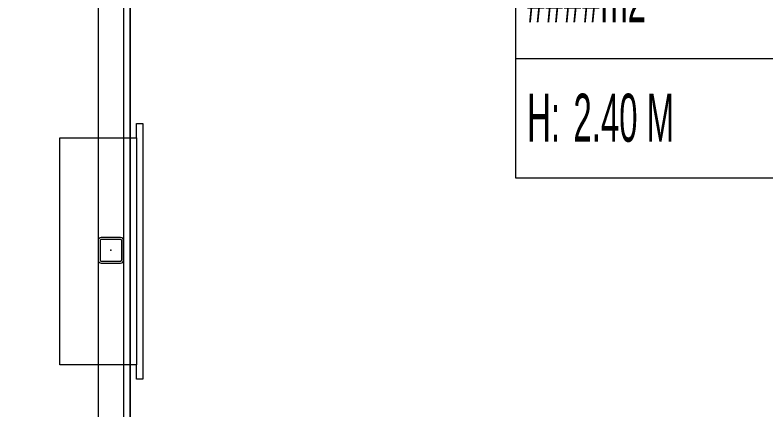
# Model space of a CAD drawing. Extents: x -2598 to 23780, y 0 to 8114.
# Drawn here: x 10229.5 to 10347, y 2084 to 2145.8 of the extents above; entities that cross this region are included whole.
import ezdxf
from ezdxf.enums import TextEntityAlignment as Align

# ---------------------------------------------------------------- set-up
doc = ezdxf.new("R2010")
doc.units = 0
doc.header["$LTSCALE"] = 25
doc.header["$MEASUREMENT"] = 0
doc.layers.get('0').update_dxf_attribs({"color": 9, "lineweight": 9})
for name, color, linetype, lineweight in [('05V', 9, 'Continuous', 9), ('06D', 9, 'Continuous', 9), ('10', 9, 'Continuous', 9), ('11', 9, 'Continuous', 9), ('21', 9, 'Continuous', 9), ('35', 9, 'Continuous', 9)]:
    doc.layers.add(name, color=color, linetype=linetype, lineweight=lineweight)
doc.styles.add('Arial', font='arial.ttf', dxfattribs={"height": 2.5})
doc.styles.add('MuuM_TEXT-STANDART', font='ARIALN.TTF')

# ---------------------------------------------------------------- blocks, each defined once
blk = doc.blocks.new('v-ak-kagıt kutusu-p-s')
blk.add_line((-177.5, -10), (177.5, -10))
blk.add_lwpolyline([(-200, 0), (200, 0), (200, -10), (177.5, -10), (177.5, -130), (-177.5, -130), (-177.5, -10), (-200, -10), (-200, 0)], close=True)
blk = doc.blocks.new('A$C74064896')
at = {"layer": '05V', "linetype": 'Continuous', "xscale": 0.0999999999985448, "yscale": 0.0999999999985448, "zscale": 0.0999999999985448, "rotation": 270}
blk.add_blockref('v-ak-kagıt kutusu-p-s', (-218, -121.18), dxfattribs=at)
blk = doc.blocks.new('0_roomno2-flat-2')
at = {"layer": '21'}
blk.add_lwpolyline([(96.88, -52.5), (0, -52.5), (0, 0), (96.88, 0)], close=True, dxfattribs=at)
for points in [[(0, -15), (96.88, -15)], [(40.62, -15), (40.62, -52.5)], [(59.38, -15), (59.38, -52.5)], [(78.12, -15), (78.12, -52.5)], [(0, -33.75), (40.62, -33.75)]]:
    blk.add_lwpolyline(points, dxfattribs=at)
at = {"layer": '21', "style": 'MuuM_TEXT-STANDART', "width": 0.6}
blk.add_text('H:', height=7.5, dxfattribs=at).set_placement((1.75, -43.04), align=Align.MIDDLE_LEFT)
at = {"layer": '21', "style": 'Arial'}
blk.add_attdef('ODANO', (0, 5.85), '', height=10, dxfattribs=at)
blk.add_attdef('MEKANADI', text='', height=10, dxfattribs=at).set_placement((1.75, -15), align=Align.BOTTOM_LEFT)
at = {"layer": '21', "style": 'MuuM_TEXT-STANDART', "width": 0.6}
for tag, p in [('YER01', (50, -22.5)), ('TAVAN01', (68.75, -22.5)), ('DUVAR01', (87.5, -22.5)), ('YER02', (50, -33.75)), ('TAVAN02', (68.75, -33.75)), ('DUVAR02', (87.5, -33.75)), ('YER03', (50, -45)), ('TAVAN03', (68.75, -45)), ('DUVAR03', (87.5, -45))]:
    blk.add_attdef(tag, text='', height=7.5, dxfattribs=at).set_placement(p, align=Align.MIDDLE_CENTER)
for tag, p in [('M2', (1.75, -24.38)), ('TEMIZTAVANYUKSEKLIGI', (9, -43.04))]:
    blk.add_attdef(tag, text='', height=7.5, dxfattribs=at).set_placement(p, align=Align.MIDDLE_LEFT)
blk = doc.blocks.new('Prf-40x40')
for points in [[(1.5, -2), (-1.5, -2, -0.414214), (-2, -1.5), (-2, 1.5, -0.414214), (-1.5, 2), (1.5, 2, -0.414214), (2, 1.5), (2, -1.5, -0.414214)], [(1.5, -1.7), (-1.5, -1.7, -0.414214), (-1.7, -1.5), (-1.7, 1.5, -0.414214), (-1.5, 1.7), (1.5, 1.7, -0.414214), (1.7, 1.5), (1.7, -1.5, -0.414214)]]:
    blk.add_lwpolyline(points, format="xyb", close=True)
blk.add_point((0, 0))

msp = doc.modelspace()

# ---------------------------------------------------------------- linework, layer by layer
at = {"layer": '06D'}
msp.add_lwpolyline([(9997.87, 2008.2), (9997.87, 2008.2, -0.009041), (10222.5, 2028.5), (10222.5, 2235), (10242.5, 2235), (10242.5, 2029.91)], format="xyb", dxfattribs=at)
at = {"layer": '11'}
msp.add_lwpolyline([(10006.36, 2013.14, -0.008533), (10218.5, 2032.22), (10218.5, 2231), (10143.5, 2231), (10143.5, 2239), (10321.5, 2239), (10321.5, 2231), (10246.5, 2231), (10246.5, 2034.2)], format="xyb", dxfattribs=at)
msp.add_lwpolyline([(10247.5, 2230), (10247.5, 2035.27)], dxfattribs=at)
at = {"layer": '35'}
msp.add_lwpolyline([(10472.5, 2230), (10472.5, 2046.51, 0.009024), (10247.5, 2035.27), (10247.5, 2230), (10322.5, 2230), (10322.5, 2240), (10412.5, 2240), (10412.5, 2230)], format="xyb", close=True, dxfattribs=at)

# ---------------------------------------------------------------- block references
msp.add_blockref('A$C74064896', (10467.5, 2230))
ref = msp.add_blockref('0_roomno2-flat-2', (10307.89, 2172.78))
ref.add_attrib('ODANO', 'AUDI-K1-12', dxfattribs={"layer": '21', "height": 10, "style": 'MuuM_TEXT-STANDART'}).set_placement((10307.89, 2172.78), align=Align.BOTTOM_LEFT)
ref.add_attrib('MEKANADI', 'WC BAYAN', dxfattribs={"layer": '21', "height": 10, "style": 'MuuM_TEXT-STANDART', "width": 0.9}).set_placement((10309.64, 2157.78), align=Align.BOTTOM_LEFT)
ref.add_attrib('M2', '####m2', dxfattribs={"layer": '21', "height": 7.5, "style": 'MuuM_TEXT-STANDART', "width": 0.6}).set_placement((10309.64, 2148.41), align=Align.MIDDLE_LEFT)
ref.add_attrib('TEMIZTAVANYUKSEKLIGI', '2.40 M', dxfattribs={"layer": '21', "height": 7.5, "style": 'MuuM_TEXT-STANDART', "width": 0.6}).set_placement((10316.89, 2129.74), align=Align.MIDDLE_LEFT)
ref.add_attrib('YER01', 'Y08', dxfattribs={"layer": '21', "height": 7.5, "style": 'MuuM_TEXT-STANDART', "width": 0.6}).set_placement((10357.89, 2150.28), align=Align.MIDDLE_CENTER)
ref.add_attrib('TAVAN01', 'T01', dxfattribs={"layer": '21', "height": 7.5, "style": 'MuuM_TEXT-STANDART', "width": 0.6}).set_placement((10376.64, 2150.28), align=Align.MIDDLE_CENTER)
ref.add_attrib('DUVAR01', 'D11', dxfattribs={"layer": '21', "height": 7.5, "style": 'MuuM_TEXT-STANDART', "width": 0.6}).set_placement((10395.39, 2150.28), align=Align.MIDDLE_CENTER)
ref.add_attrib('TAVAN02', 'T09', dxfattribs={"layer": '21', "height": 7.5, "style": 'MuuM_TEXT-STANDART', "width": 0.6}).set_placement((10376.64, 2139.03), align=Align.MIDDLE_CENTER)
at = {"layer": '10', "xscale": -1}
msp.add_blockref('Prf-40x40', (10244.5, 2109), dxfattribs=at)

doc.saveas('drawing.dxf')
